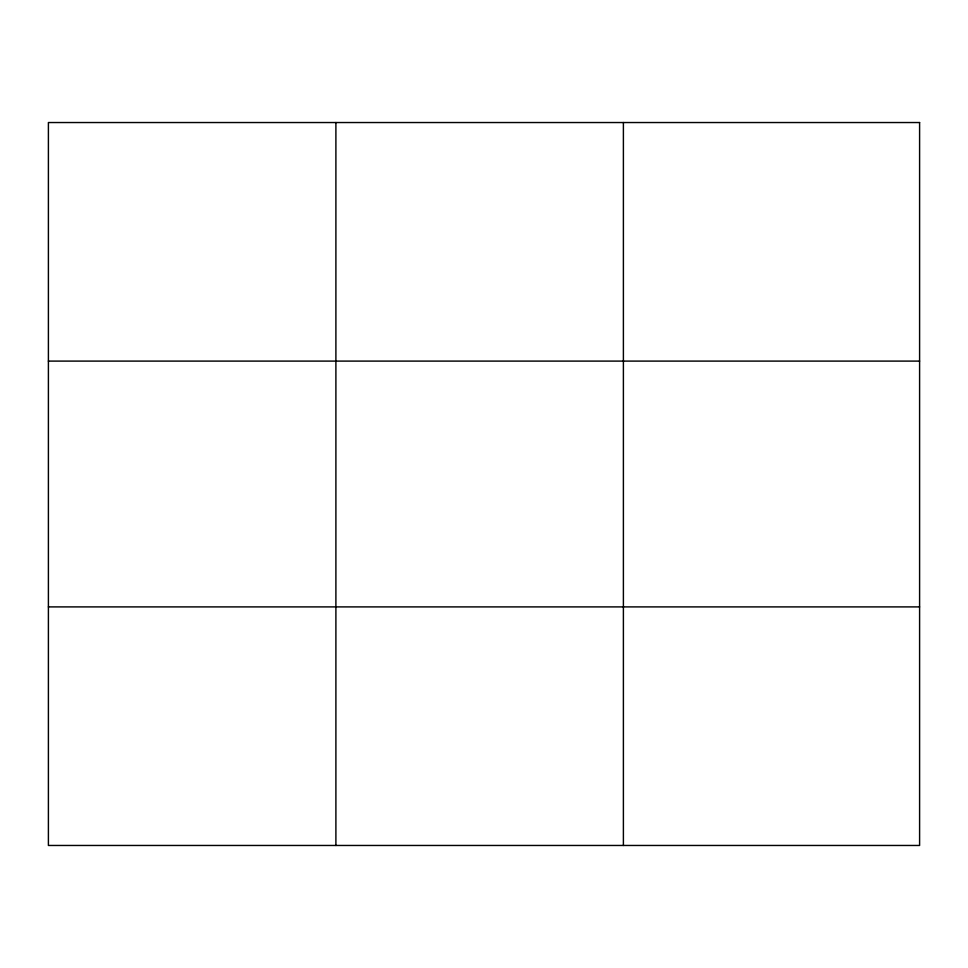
<?xml version="1.0" encoding="UTF-8"?>
<svg xmlns="http://www.w3.org/2000/svg" width="968" height="968" viewBox="0 0 968 968"><rect width="100%" height="100%" fill="white"/><g stroke="black" fill="none" stroke-linecap="round" stroke-linejoin="round"><path stroke-width="1.45" d="M335.896 845.463L335.896 122.537M623.392 845.463L623.392 122.537M48.4 361.1L919.6 361.1M48.4 606.9L919.6 606.9M919.6 122.537L919.6 845.463L48.4 845.463L48.4 122.537L919.6 122.537"/></g></svg>
